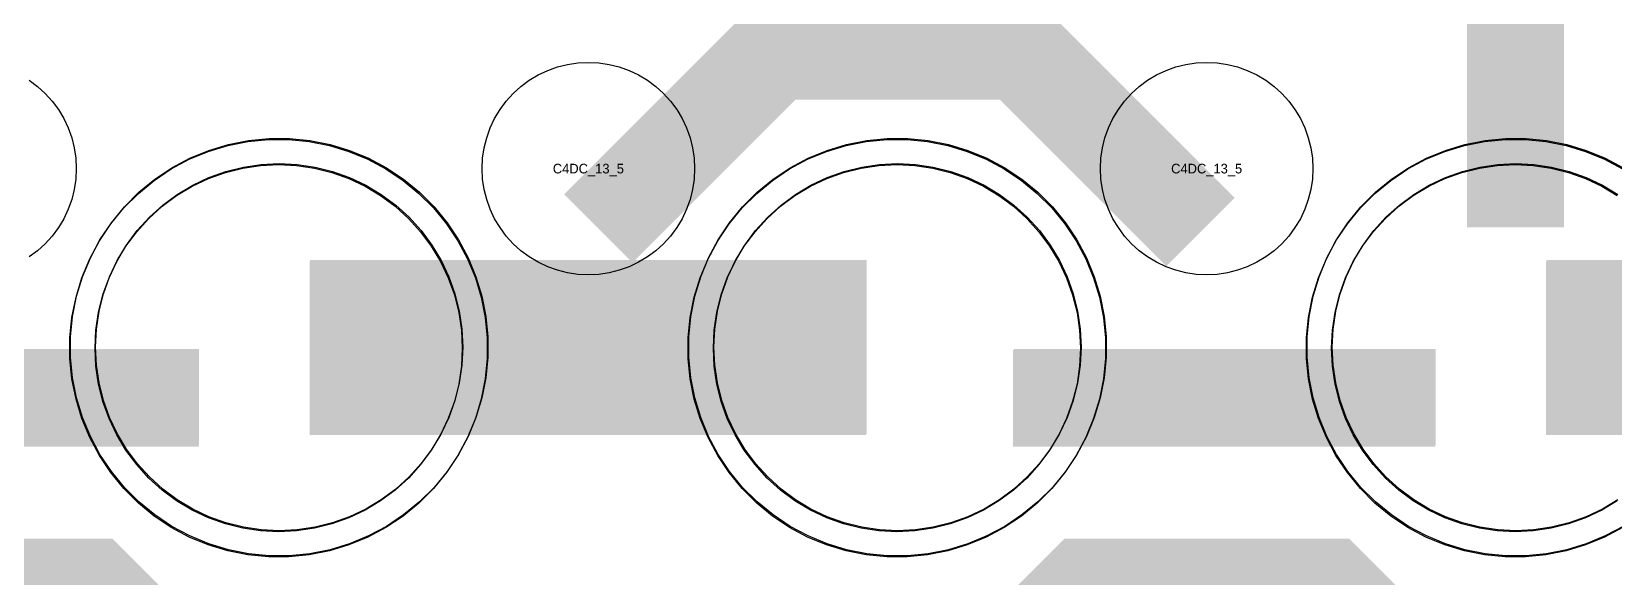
# Model space of a CAD drawing. Extents: x -11880 to 11880, y -14992 to 14992.
# Drawn here: x -10544.1 to -10134.5, y -13097.8 to -12956.6 of the extents above; entities that cross this region are included whole.
import ezdxf
from ezdxf.enums import TextEntityAlignment as Align

# ---------------------------------------------------------------- set-up
doc = ezdxf.new("R2010")
doc.units = 0
doc.header["$MEASUREMENT"] = 0
for name, color, linetype in [('GDS_775_DT_237', 138, 'CONTINUOUS'), ('RDL1_FS', 34, 'CONTINUOUS'), ('RDL_BS', 160, 'CONTINUOUS')]:
    doc.layers.add(name, color=color, linetype=linetype)

msp = doc.modelspace()

# ---------------------------------------------------------------- linework, layer by layer
at = {"layer": 'RDL1_FS', "color": 241, "true_color": 0xf7abae}
for points in [[(-10480.149, -13086.021), (-10484.806, -13085.792), (-10489.417, -13085.108), (-10493.94, -13083.976), (-10498.33, -13082.404), (-10502.544, -13080.412), (-10506.544, -13078.014), (-10510.289, -13075.236), (-10513.743, -13072.106), (-10516.873, -13068.652), (-10519.651, -13064.907), (-10522.049, -13060.907), (-10524.041, -13056.693), (-10525.613, -13052.303), (-10526.745, -13047.78), (-10527.429, -13043.169), (-10527.658, -13038.512), (-10527.429, -13033.855), (-10526.745, -13029.244), (-10525.613, -13024.721), (-10524.041, -13020.331), (-10522.049, -13016.117), (-10519.651, -13012.117), (-10516.873, -13008.372), (-10513.743, -13004.918), (-10510.289, -13001.788), (-10506.544, -12999.01), (-10502.544, -12996.612), (-10498.33, -12994.62), (-10493.94, -12993.048), (-10489.417, -12991.916), (-10484.806, -12991.232), (-10480.149, -12991.003), (-10475.492, -12991.232), (-10470.881, -12991.916), (-10466.358, -12993.048), (-10461.968, -12994.62), (-10457.754, -12996.612), (-10453.754, -12999.01), (-10450.009, -13001.788), (-10446.555, -13004.918), (-10443.425, -13008.372), (-10440.647, -13012.117), (-10438.249, -13016.117), (-10436.257, -13020.331), (-10434.685, -13024.721), (-10433.553, -13029.244), (-10432.869, -13033.855), (-10432.64, -13038.512), (-10432.869, -13043.169), (-10433.553, -13047.78), (-10434.685, -13052.303), (-10436.257, -13056.693), (-10438.249, -13060.907), (-10440.647, -13064.907), (-10443.425, -13068.652), (-10446.555, -13072.106), (-10450.009, -13075.236), (-10453.754, -13078.014), (-10457.754, -13080.412), (-10461.968, -13082.404), (-10466.358, -13083.976), (-10470.881, -13085.108), (-10475.492, -13085.792)], [(-10320.149, -13086.021), (-10324.806, -13085.792), (-10329.417, -13085.108), (-10333.94, -13083.976), (-10338.33, -13082.404), (-10342.544, -13080.412), (-10346.544, -13078.014), (-10350.289, -13075.236), (-10353.743, -13072.106), (-10356.873, -13068.652), (-10359.651, -13064.907), (-10362.049, -13060.907), (-10364.041, -13056.693), (-10365.613, -13052.303), (-10366.745, -13047.78), (-10367.429, -13043.169), (-10367.658, -13038.512), (-10367.429, -13033.855), (-10366.745, -13029.244), (-10365.613, -13024.721), (-10364.041, -13020.331), (-10362.049, -13016.117), (-10359.651, -13012.117), (-10356.873, -13008.372), (-10353.743, -13004.918), (-10350.289, -13001.788), (-10346.544, -12999.01), (-10342.544, -12996.612), (-10338.33, -12994.62), (-10333.94, -12993.048), (-10329.417, -12991.916), (-10324.806, -12991.232), (-10320.149, -12991.003), (-10315.492, -12991.232), (-10310.881, -12991.916), (-10306.358, -12993.048), (-10301.968, -12994.62), (-10297.754, -12996.612), (-10293.754, -12999.01), (-10290.009, -13001.788), (-10286.555, -13004.918), (-10283.425, -13008.372), (-10280.647, -13012.117), (-10278.249, -13016.117), (-10276.257, -13020.331), (-10274.685, -13024.721), (-10273.553, -13029.244), (-10272.869, -13033.855), (-10272.64, -13038.512), (-10272.869, -13043.169), (-10273.553, -13047.78), (-10274.685, -13052.303), (-10276.257, -13056.693), (-10278.249, -13060.907), (-10280.647, -13064.907), (-10283.425, -13068.652), (-10286.555, -13072.106), (-10290.009, -13075.236), (-10293.754, -13078.014), (-10297.754, -13080.412), (-10301.968, -13082.404), (-10306.358, -13083.976), (-10310.881, -13085.108), (-10315.492, -13085.792)]]:
    msp.add_lwpolyline(points, close=True, dxfattribs=at)
at = {"layer": 'RDL1_FS'}
for points in [[(-10480, -13085.739), (-10484.657, -13085.51), (-10489.268, -13084.826), (-10493.791, -13083.694), (-10498.181, -13082.122), (-10502.395, -13080.13), (-10506.395, -13077.732), (-10510.14, -13074.954), (-10513.594, -13071.824), (-10516.724, -13068.37), (-10519.502, -13064.625), (-10521.9, -13060.625), (-10523.892, -13056.411), (-10525.464, -13052.021), (-10526.596, -13047.498), (-10527.28, -13042.887), (-10527.509, -13038.23), (-10527.28, -13033.573), (-10526.596, -13028.962), (-10525.464, -13024.439), (-10523.892, -13020.049), (-10521.9, -13015.835), (-10519.502, -13011.835), (-10516.724, -13008.09), (-10513.594, -13004.636), (-10510.14, -13001.506), (-10506.395, -12998.728), (-10502.395, -12996.33), (-10498.181, -12994.338), (-10493.791, -12992.766), (-10489.268, -12991.634), (-10484.657, -12990.95), (-10480, -12990.721), (-10475.343, -12990.95), (-10470.732, -12991.634), (-10466.209, -12992.766), (-10461.819, -12994.338), (-10457.605, -12996.33), (-10453.605, -12998.728), (-10449.86, -13001.506), (-10446.406, -13004.636), (-10443.276, -13008.09), (-10440.498, -13011.835), (-10438.1, -13015.835), (-10436.108, -13020.049), (-10434.536, -13024.439), (-10433.404, -13028.962), (-10432.72, -13033.573), (-10432.491, -13038.23), (-10432.72, -13042.887), (-10433.404, -13047.498), (-10434.536, -13052.021), (-10436.108, -13056.411), (-10438.1, -13060.625), (-10440.498, -13064.625), (-10443.276, -13068.37), (-10446.406, -13071.824), (-10449.86, -13074.954), (-10453.605, -13077.732), (-10457.605, -13080.13), (-10461.819, -13082.122), (-10466.209, -13083.694), (-10470.732, -13084.826), (-10475.343, -13085.51)], [(-10320, -13085.739), (-10324.657, -13085.51), (-10329.268, -13084.826), (-10333.791, -13083.694), (-10338.181, -13082.122), (-10342.395, -13080.13), (-10346.395, -13077.732), (-10350.14, -13074.954), (-10353.594, -13071.824), (-10356.724, -13068.37), (-10359.502, -13064.625), (-10361.9, -13060.625), (-10363.892, -13056.411), (-10365.464, -13052.021), (-10366.596, -13047.498), (-10367.28, -13042.887), (-10367.509, -13038.23), (-10367.28, -13033.573), (-10366.596, -13028.962), (-10365.464, -13024.439), (-10363.892, -13020.049), (-10361.9, -13015.835), (-10359.502, -13011.835), (-10356.724, -13008.09), (-10353.594, -13004.636), (-10350.14, -13001.506), (-10346.395, -12998.728), (-10342.395, -12996.33), (-10338.181, -12994.338), (-10333.791, -12992.766), (-10329.268, -12991.634), (-10324.657, -12990.95), (-10320, -12990.721), (-10315.343, -12990.95), (-10310.732, -12991.634), (-10306.209, -12992.766), (-10301.819, -12994.338), (-10297.605, -12996.33), (-10293.605, -12998.728), (-10289.86, -13001.506), (-10286.406, -13004.636), (-10283.276, -13008.09), (-10280.498, -13011.835), (-10278.1, -13015.835), (-10276.108, -13020.049), (-10274.536, -13024.439), (-10273.404, -13028.962), (-10272.72, -13033.573), (-10272.491, -13038.23), (-10272.72, -13042.887), (-10273.404, -13047.498), (-10274.536, -13052.021), (-10276.108, -13056.411), (-10278.1, -13060.625), (-10280.498, -13064.625), (-10283.276, -13068.37), (-10286.406, -13071.824), (-10289.86, -13074.954), (-10293.605, -13077.732), (-10297.605, -13080.13), (-10301.819, -13082.122), (-10306.209, -13083.694), (-10310.732, -13084.826), (-10315.343, -13085.51)]]:
    msp.add_lwpolyline(points, close=True, dxfattribs=at)
at = {"layer": 'RDL1_FS', "color": 241, "true_color": 0xf7abae}
msp.add_lwpolyline([(-10133.754, -13078.014), (-10137.754, -13080.412), (-10141.968, -13082.404), (-10146.358, -13083.976), (-10150.881, -13085.108), (-10155.492, -13085.792), (-10160.149, -13086.021), (-10164.806, -13085.792), (-10169.417, -13085.108), (-10173.94, -13083.976), (-10178.33, -13082.404), (-10182.544, -13080.412), (-10186.544, -13078.014), (-10190.289, -13075.236), (-10193.743, -13072.106), (-10196.873, -13068.652), (-10199.651, -13064.907), (-10202.049, -13060.907), (-10204.041, -13056.693), (-10205.613, -13052.303), (-10206.745, -13047.78), (-10207.429, -13043.169), (-10207.658, -13038.512), (-10207.429, -13033.855), (-10206.745, -13029.244), (-10205.613, -13024.721), (-10204.041, -13020.331), (-10202.049, -13016.117), (-10199.651, -13012.117), (-10196.873, -13008.372), (-10193.743, -13004.918), (-10190.289, -13001.788), (-10186.544, -12999.01), (-10182.544, -12996.612), (-10178.33, -12994.62), (-10173.94, -12993.048), (-10169.417, -12991.916), (-10164.806, -12991.232), (-10160.149, -12991.003), (-10155.492, -12991.232), (-10150.881, -12991.916), (-10146.358, -12993.048), (-10141.968, -12994.62), (-10137.754, -12996.612), (-10133.754, -12999.01)], dxfattribs=at)
at = {"layer": 'RDL1_FS'}
msp.add_lwpolyline([(-10133.605, -13077.732), (-10137.605, -13080.13), (-10141.819, -13082.122), (-10146.209, -13083.694), (-10150.732, -13084.826), (-10155.343, -13085.51), (-10160, -13085.739), (-10164.657, -13085.51), (-10169.268, -13084.826), (-10173.791, -13083.694), (-10178.181, -13082.122), (-10182.395, -13080.13), (-10186.395, -13077.732), (-10190.14, -13074.954), (-10193.594, -13071.824), (-10196.724, -13068.37), (-10199.502, -13064.625), (-10201.9, -13060.625), (-10203.892, -13056.411), (-10205.464, -13052.021), (-10206.596, -13047.498), (-10207.28, -13042.887), (-10207.509, -13038.23), (-10207.28, -13033.573), (-10206.596, -13028.962), (-10205.464, -13024.439), (-10203.892, -13020.049), (-10201.9, -13015.835), (-10199.502, -13011.835), (-10196.724, -13008.09), (-10193.594, -13004.636), (-10190.14, -13001.506), (-10186.395, -12998.728), (-10182.395, -12996.33), (-10178.181, -12994.338), (-10173.791, -12992.766), (-10169.268, -12991.634), (-10164.657, -12990.95), (-10160, -12990.721), (-10155.343, -12990.95), (-10150.732, -12991.634), (-10146.209, -12992.766), (-10141.819, -12994.338), (-10137.605, -12996.33), (-10133.605, -12998.728)], dxfattribs=at)
for points in [[(-10471.998, -13038.23, 45, 45, 0), (-10399.998, -13038.23, 45, 45, 0)], [(-10399.998, -13038.23, 45, 45, 0), (-10327.998, -13038.23, 45, 45, 0)], [(-10151.998, -13038.23, 45, 45, 0), (-10079.998, -13038.23, 45, 45, 0)]]:
    msp.add_lwpolyline(points, format="xyseb", dxfattribs=at)
at = {"layer": 'RDL1_FS', "color": 241, "true_color": 0xf7abae}
for points in [[(-10472.147, -13038.512, 45, 45, 0), (-10400.147, -13038.512, 45, 45, 0)], [(-10400.147, -13038.512, 45, 45, 0), (-10328.147, -13038.512, 45, 45, 0)], [(-10152.147, -13038.512, 45, 45, 0), (-10080.147, -13038.512, 45, 45, 0)]]:
    msp.add_lwpolyline(points, format="xyseb", dxfattribs=at)
at = {"layer": 'RDL_BS', "color": 241, "true_color": 0xf7abae}
for points in [[(-10160.149, -13007.237, 25, 25, 0), (-10160.149, -12900.46, 25, 25, 0)], [(-10160.149, -13007.237, 25, 25, 0), (-10160.149, -12900.46, 25, 25, 0)], [(-10610.133, -13051.525, 25, 25, 0), (-10500.868, -13051.525, 25, 25, 0)], [(-10290.133, -13051.525, 25, 25, 0), (-10180.868, -13051.525, 25, 25, 0)]]:
    msp.add_lwpolyline(points, format="xyseb", dxfattribs=at)
at = {"layer": 'RDL_BS'}
for points in [[(-10160, -13006.955, 25, 25, 0), (-10160, -12900.178, 25, 25, 0)], [(-10160, -13006.955, 25, 25, 0), (-10160, -12900.178, 25, 25, 0)], [(-10397.438, -13007.544, 25, 25, 0), (-10351.623, -12961.729, 25, 25, 0), (-10318.07, -12961.729, 25, 25, 0)], [(-10241.599, -13008.443, 25, 25, 0), (-10288.313, -12961.729, 25, 25, 0), (-10318.071, -12961.729, 25, 25, 0)], [(-10609.984, -13051.243, 25, 25, 0), (-10500.719, -13051.243, 25, 25, 0)], [(-10289.984, -13051.243, 25, 25, 0), (-10180.719, -13051.243, 25, 25, 0)], [(-10481.599, -13147.008, 25, 25, 0), (-10528.313, -13100.294, 25, 25, 0), (-10558.071, -13100.294, 25, 25, 0)], [(-10317.438, -13146.109, 25, 25, 0), (-10271.623, -13100.294, 25, 25, 0), (-10238.07, -13100.294, 25, 25, 0)], [(-10161.599, -13147.008, 25, 25, 0), (-10208.313, -13100.294, 25, 25, 0), (-10238.071, -13100.294, 25, 25, 0)]]:
    msp.add_lwpolyline(points, format="xyseb", dxfattribs=at)
for points in [[(-10400, -13019.536), (-10402.693, -13019.404), (-10405.365, -13019.008), (-10407.984, -13018.351), (-10410.519, -13017.444), (-10412.956, -13016.292), (-10415.28, -13014.899), (-10417.443, -13013.296), (-10419.442, -13011.484), (-10421.254, -13009.485), (-10422.857, -13007.322), (-10424.25, -13004.998), (-10425.402, -13002.561), (-10426.309, -13000.026), (-10426.966, -12997.407), (-10427.362, -12994.735), (-10427.494, -12992.042), (-10427.362, -12989.349), (-10426.966, -12986.677), (-10426.309, -12984.058), (-10425.402, -12981.523), (-10424.25, -12979.086), (-10422.857, -12976.762), (-10421.254, -12974.599), (-10419.442, -12972.6), (-10417.443, -12970.788), (-10415.28, -12969.185), (-10412.956, -12967.792), (-10410.519, -12966.64), (-10407.984, -12965.733), (-10405.365, -12965.076), (-10402.693, -12964.68), (-10400, -12964.548), (-10397.307, -12964.68), (-10394.635, -12965.076), (-10392.016, -12965.733), (-10389.481, -12966.64), (-10387.044, -12967.792), (-10384.72, -12969.185), (-10382.557, -12970.788), (-10380.558, -12972.6), (-10378.746, -12974.599), (-10377.143, -12976.762), (-10375.75, -12979.086), (-10374.598, -12981.523), (-10373.691, -12984.058), (-10373.034, -12986.677), (-10372.638, -12989.349), (-10372.506, -12992.042), (-10372.638, -12994.735), (-10373.034, -12997.407), (-10373.691, -13000.026), (-10374.598, -13002.561), (-10375.75, -13004.998), (-10377.143, -13007.322), (-10378.746, -13009.485), (-10380.558, -13011.484), (-10382.557, -13013.296), (-10384.72, -13014.899), (-10387.044, -13016.292), (-10389.481, -13017.444), (-10392.016, -13018.351), (-10394.635, -13019.008), (-10397.307, -13019.404)], [(-10240, -13019.536), (-10242.693, -13019.404), (-10245.365, -13019.008), (-10247.984, -13018.351), (-10250.519, -13017.444), (-10252.956, -13016.292), (-10255.28, -13014.899), (-10257.443, -13013.296), (-10259.442, -13011.484), (-10261.254, -13009.485), (-10262.857, -13007.322), (-10264.25, -13004.998), (-10265.402, -13002.561), (-10266.309, -13000.026), (-10266.966, -12997.407), (-10267.362, -12994.735), (-10267.494, -12992.042), (-10267.362, -12989.349), (-10266.966, -12986.677), (-10266.309, -12984.058), (-10265.402, -12981.523), (-10264.25, -12979.086), (-10262.857, -12976.762), (-10261.254, -12974.599), (-10259.442, -12972.6), (-10257.443, -12970.788), (-10255.28, -12969.185), (-10252.956, -12967.792), (-10250.519, -12966.64), (-10247.984, -12965.733), (-10245.365, -12965.076), (-10242.693, -12964.68), (-10240, -12964.548), (-10237.307, -12964.68), (-10234.635, -12965.076), (-10232.016, -12965.733), (-10229.481, -12966.64), (-10227.044, -12967.792), (-10224.72, -12969.185), (-10222.557, -12970.788), (-10220.558, -12972.6), (-10218.746, -12974.599), (-10217.143, -12976.762), (-10215.75, -12979.086), (-10214.598, -12981.523), (-10213.691, -12984.058), (-10213.034, -12986.677), (-10212.638, -12989.349), (-10212.506, -12992.042), (-10212.638, -12994.735), (-10213.034, -12997.407), (-10213.691, -13000.026), (-10214.598, -13002.561), (-10215.75, -13004.998), (-10217.143, -13007.322), (-10218.746, -13009.485), (-10220.558, -13011.484), (-10222.557, -13013.296), (-10224.72, -13014.899), (-10227.044, -13016.292), (-10229.481, -13017.444), (-10232.016, -13018.351), (-10234.635, -13019.008), (-10237.307, -13019.404)], [(-10482.644, -13092.23), (-10487.938, -13091.713), (-10493.165, -13090.667), (-10498.205, -13089.136), (-10503.115, -13087.105), (-10507.777, -13084.613), (-10512.191, -13081.666), (-10516.292, -13078.304), (-10520.074, -13074.522), (-10523.436, -13070.421), (-10526.383, -13066.007), (-10528.875, -13061.345), (-10530.906, -13056.435), (-10532.437, -13051.395), (-10533.483, -13046.168), (-10534, -13040.874), (-10534, -13035.586), (-10533.483, -13030.292), (-10532.437, -13025.065), (-10530.906, -13020.025), (-10528.875, -13015.115), (-10526.383, -13010.453), (-10523.436, -13006.039), (-10520.074, -13001.938), (-10516.292, -12998.156), (-10512.191, -12994.794), (-10507.777, -12991.847), (-10503.115, -12989.355), (-10498.205, -12987.324), (-10493.165, -12985.793), (-10487.938, -12984.747), (-10482.644, -12984.23), (-10477.356, -12984.23), (-10472.062, -12984.747), (-10466.835, -12985.793), (-10461.795, -12987.324), (-10456.885, -12989.355), (-10452.223, -12991.847), (-10447.809, -12994.794), (-10443.708, -12998.156), (-10439.926, -13001.938), (-10436.564, -13006.039), (-10433.617, -13010.453), (-10431.125, -13015.115), (-10429.094, -13020.025), (-10427.563, -13025.065), (-10426.517, -13030.292), (-10426, -13035.586), (-10426, -13040.874), (-10426.517, -13046.168), (-10427.563, -13051.395), (-10429.094, -13056.435), (-10431.125, -13061.345), (-10433.617, -13066.007), (-10436.564, -13070.421), (-10439.926, -13074.522), (-10443.708, -13078.304), (-10447.809, -13081.666), (-10452.223, -13084.613), (-10456.885, -13087.105), (-10461.795, -13089.136), (-10466.835, -13090.667), (-10472.062, -13091.713), (-10477.356, -13092.23)], [(-10322.644, -13092.23), (-10327.938, -13091.713), (-10333.165, -13090.667), (-10338.205, -13089.136), (-10343.115, -13087.105), (-10347.777, -13084.613), (-10352.191, -13081.666), (-10356.292, -13078.304), (-10360.074, -13074.522), (-10363.436, -13070.421), (-10366.383, -13066.007), (-10368.875, -13061.345), (-10370.906, -13056.435), (-10372.437, -13051.395), (-10373.483, -13046.168), (-10374, -13040.874), (-10374, -13035.586), (-10373.483, -13030.292), (-10372.437, -13025.065), (-10370.906, -13020.025), (-10368.875, -13015.115), (-10366.383, -13010.453), (-10363.436, -13006.039), (-10360.074, -13001.938), (-10356.292, -12998.156), (-10352.191, -12994.794), (-10347.777, -12991.847), (-10343.115, -12989.355), (-10338.205, -12987.324), (-10333.165, -12985.793), (-10327.938, -12984.747), (-10322.644, -12984.23), (-10317.356, -12984.23), (-10312.062, -12984.747), (-10306.835, -12985.793), (-10301.795, -12987.324), (-10296.885, -12989.355), (-10292.223, -12991.847), (-10287.809, -12994.794), (-10283.708, -12998.156), (-10279.926, -13001.938), (-10276.564, -13006.039), (-10273.617, -13010.453), (-10271.125, -13015.115), (-10269.094, -13020.025), (-10267.563, -13025.065), (-10266.517, -13030.292), (-10266, -13035.586), (-10266, -13040.874), (-10266.517, -13046.168), (-10267.563, -13051.395), (-10269.094, -13056.435), (-10271.125, -13061.345), (-10273.617, -13066.007), (-10276.564, -13070.421), (-10279.926, -13074.522), (-10283.708, -13078.304), (-10287.809, -13081.666), (-10292.223, -13084.613), (-10296.885, -13087.105), (-10301.795, -13089.136), (-10306.835, -13090.667), (-10312.062, -13091.713), (-10317.356, -13092.23)]]:
    msp.add_lwpolyline(points, close=True, dxfattribs=at)
for points in [[(-10544.72, -12969.185), (-10542.557, -12970.788), (-10540.558, -12972.6), (-10538.746, -12974.599), (-10537.143, -12976.762), (-10535.75, -12979.086), (-10534.598, -12981.523), (-10533.691, -12984.058), (-10533.034, -12986.677), (-10532.638, -12989.349), (-10532.506, -12992.042), (-10532.638, -12994.735), (-10533.034, -12997.407), (-10533.691, -13000.026), (-10534.598, -13002.561), (-10535.75, -13004.998), (-10537.143, -13007.322), (-10538.746, -13009.485), (-10540.558, -13011.484), (-10542.557, -13013.296), (-10544.72, -13014.899)], [(-10132.223, -13084.613), (-10136.885, -13087.105), (-10141.795, -13089.136), (-10146.835, -13090.667), (-10152.062, -13091.713), (-10157.356, -13092.23), (-10162.644, -13092.23), (-10167.938, -13091.713), (-10173.165, -13090.667), (-10178.205, -13089.136), (-10183.115, -13087.105), (-10187.777, -13084.613), (-10192.191, -13081.666), (-10196.292, -13078.304), (-10200.074, -13074.522), (-10203.436, -13070.421), (-10206.383, -13066.007), (-10208.875, -13061.345), (-10210.906, -13056.435), (-10212.437, -13051.395), (-10213.483, -13046.168), (-10214, -13040.874), (-10214, -13035.586), (-10213.483, -13030.292), (-10212.437, -13025.065), (-10210.906, -13020.025), (-10208.875, -13015.115), (-10206.383, -13010.453), (-10203.436, -13006.039), (-10200.074, -13001.938), (-10196.292, -12998.156), (-10192.191, -12994.794), (-10187.777, -12991.847), (-10183.115, -12989.355), (-10178.205, -12987.324), (-10173.165, -12985.793), (-10167.938, -12984.747), (-10162.644, -12984.23), (-10157.356, -12984.23), (-10152.062, -12984.747), (-10146.835, -12985.793), (-10141.795, -12987.324), (-10136.885, -12989.355), (-10132.223, -12991.847)]]:
    msp.add_lwpolyline(points, dxfattribs=at)
at = {"layer": 'RDL_BS', "color": 241, "true_color": 0xf7abae}
for points in [[(-10482.793, -13092.512), (-10488.087, -13091.995), (-10493.314, -13090.949), (-10498.354, -13089.418), (-10503.264, -13087.387), (-10507.926, -13084.895), (-10512.34, -13081.948), (-10516.441, -13078.586), (-10520.223, -13074.804), (-10523.585, -13070.703), (-10526.532, -13066.289), (-10529.024, -13061.627), (-10531.055, -13056.717), (-10532.586, -13051.677), (-10533.632, -13046.45), (-10534.149, -13041.156), (-10534.149, -13035.868), (-10533.632, -13030.574), (-10532.586, -13025.347), (-10531.055, -13020.307), (-10529.024, -13015.397), (-10526.532, -13010.735), (-10523.585, -13006.321), (-10520.223, -13002.22), (-10516.441, -12998.438), (-10512.34, -12995.076), (-10507.926, -12992.129), (-10503.264, -12989.637), (-10498.354, -12987.606), (-10493.314, -12986.075), (-10488.087, -12985.029), (-10482.793, -12984.512), (-10477.505, -12984.512), (-10472.211, -12985.029), (-10466.984, -12986.075), (-10461.944, -12987.606), (-10457.034, -12989.637), (-10452.372, -12992.129), (-10447.958, -12995.076), (-10443.857, -12998.438), (-10440.075, -13002.22), (-10436.713, -13006.321), (-10433.766, -13010.735), (-10431.274, -13015.397), (-10429.243, -13020.307), (-10427.712, -13025.347), (-10426.666, -13030.574), (-10426.149, -13035.868), (-10426.149, -13041.156), (-10426.666, -13046.45), (-10427.712, -13051.677), (-10429.243, -13056.717), (-10431.274, -13061.627), (-10433.766, -13066.289), (-10436.713, -13070.703), (-10440.075, -13074.804), (-10443.857, -13078.586), (-10447.958, -13081.948), (-10452.372, -13084.895), (-10457.034, -13087.387), (-10461.944, -13089.418), (-10466.984, -13090.949), (-10472.211, -13091.995), (-10477.505, -13092.512)], [(-10322.793, -13092.512), (-10328.087, -13091.995), (-10333.314, -13090.949), (-10338.354, -13089.418), (-10343.264, -13087.387), (-10347.926, -13084.895), (-10352.34, -13081.948), (-10356.441, -13078.586), (-10360.223, -13074.804), (-10363.585, -13070.703), (-10366.532, -13066.289), (-10369.024, -13061.627), (-10371.055, -13056.717), (-10372.586, -13051.677), (-10373.632, -13046.45), (-10374.149, -13041.156), (-10374.149, -13035.868), (-10373.632, -13030.574), (-10372.586, -13025.347), (-10371.055, -13020.307), (-10369.024, -13015.397), (-10366.532, -13010.735), (-10363.585, -13006.321), (-10360.223, -13002.22), (-10356.441, -12998.438), (-10352.34, -12995.076), (-10347.926, -12992.129), (-10343.264, -12989.637), (-10338.354, -12987.606), (-10333.314, -12986.075), (-10328.087, -12985.029), (-10322.793, -12984.512), (-10317.505, -12984.512), (-10312.211, -12985.029), (-10306.984, -12986.075), (-10301.944, -12987.606), (-10297.034, -12989.637), (-10292.372, -12992.129), (-10287.958, -12995.076), (-10283.857, -12998.438), (-10280.075, -13002.22), (-10276.713, -13006.321), (-10273.766, -13010.735), (-10271.274, -13015.397), (-10269.243, -13020.307), (-10267.712, -13025.347), (-10266.666, -13030.574), (-10266.149, -13035.868), (-10266.149, -13041.156), (-10266.666, -13046.45), (-10267.712, -13051.677), (-10269.243, -13056.717), (-10271.274, -13061.627), (-10273.766, -13066.289), (-10276.713, -13070.703), (-10280.075, -13074.804), (-10283.857, -13078.586), (-10287.958, -13081.948), (-10292.372, -13084.895), (-10297.034, -13087.387), (-10301.944, -13089.418), (-10306.984, -13090.949), (-10312.211, -13091.995), (-10317.505, -13092.512)]]:
    msp.add_lwpolyline(points, close=True, dxfattribs=at)
msp.add_lwpolyline([(-10132.372, -13084.895), (-10137.034, -13087.387), (-10141.944, -13089.418), (-10146.984, -13090.949), (-10152.211, -13091.995), (-10157.505, -13092.512), (-10162.793, -13092.512), (-10168.087, -13091.995), (-10173.314, -13090.949), (-10178.354, -13089.418), (-10183.264, -13087.387), (-10187.926, -13084.895), (-10192.34, -13081.948), (-10196.441, -13078.586), (-10200.223, -13074.804), (-10203.585, -13070.703), (-10206.532, -13066.289), (-10209.024, -13061.627), (-10211.055, -13056.717), (-10212.586, -13051.677), (-10213.632, -13046.45), (-10214.149, -13041.156), (-10214.149, -13035.868), (-10213.632, -13030.574), (-10212.586, -13025.347), (-10211.055, -13020.307), (-10209.024, -13015.397), (-10206.532, -13010.735), (-10203.585, -13006.321), (-10200.223, -13002.22), (-10196.441, -12998.438), (-10192.34, -12995.076), (-10187.926, -12992.129), (-10183.264, -12989.637), (-10178.354, -12987.606), (-10173.314, -12986.075), (-10168.087, -12985.029), (-10162.793, -12984.512), (-10157.505, -12984.512), (-10152.211, -12985.029), (-10146.984, -12986.075), (-10141.944, -12987.606), (-10137.034, -12989.637), (-10132.372, -12992.129)], dxfattribs=at)

# ---------------------------------------------------------------- texts
at = {"layer": 'GDS_775_DT_237'}
for p in [(-10400, -12992.042), (-10400, -12992.042), (-10240, -12992.042), (-10240, -12992.042)]:
    msp.add_text('C4DC_13_5', height=2.5, dxfattribs=at).set_placement(p, align=Align.MIDDLE_CENTER)

doc.saveas('drawing.dxf')
